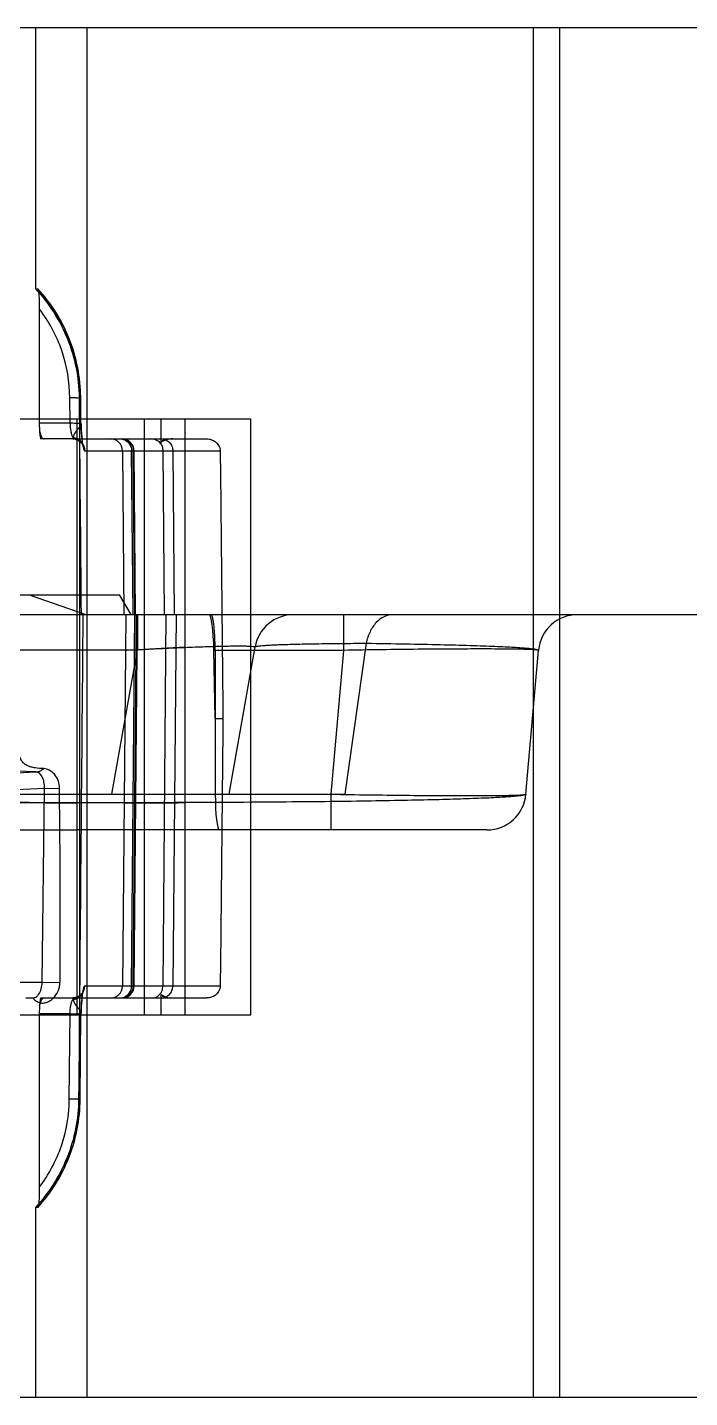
# Model space of a CAD drawing. Header units: millimetres. Extents: x 29875 to 31218, y -21313 to -20364.
# Drawn here: x 30530.17 to 30547.08, y -21063.23 to -21028.23 of the extents above; entities that cross this region are included whole.
import ezdxf

# ---------------------------------------------------------------- set-up
doc = ezdxf.new("R2010")
doc.units = ezdxf.units.MM
doc.header["$LTSCALE"] = 8
doc.layers.add('Cav-cor', color=30, linetype='Continuous')
doc.layers.add('WT', color=4, linetype='Continuous')

# ---------------------------------------------------------------- blocks, each defined once
blk = doc.blocks.new('20160903.150408')
at = {"layer": 'Cav-cor', "color": 241}
for p, q in [((-122.231, 43), (-42.863, 43)), ((-97.443, 43), (-97.443, 36.325)), ((-96.125, 8), (-96.125, 43)), ((-84.729, 8), (-84.729, 43)), ((-84.053, 8), (-84.053, 43)), ((-97.443, 36.325), (-97.384, 36.325)), ((-97.384, 36.325), (-97.38, 36.323)), ((-97.345, 35.809), (-97.345, 32.896)), ((-96.408, 33.542), (-96.565, 33.54)), ((-96.56, 32.896), (-96.565, 33.54)), ((-96.327, 33.544), (-96.288, 33.544)), ((-96.288, 33.544), (-96.285, 33.543)), ((-96.282, 32.892), (-96.288, 33.544)), ((-96.28, 32.893), (-96.285, 33.543)), ((-97.917, 32.998), (-97.345, 32.998)), ((-97.345, 32.998), (-91.94, 32.998)), ((-96.377, 32.464), (-96.377, 32.998)), ((-96.313, 31.914), (-96.313, 32.998)), ((-94.656, 17.78), (-94.656, 32.998)), ((-94.236, 32.401), (-94.236, 32.998)), ((-93.623, 17.78), (-93.623, 32.998)), ((-91.94, 17.78), (-91.94, 32.998)), ((-97.345, 32.896), (-96.56, 32.896)), ((-96.28, 32.893), (-96.282, 32.892)), ((-96.282, 32.892), (-96.279, 32.875)), ((-96.279, 32.875), (-96.28, 32.893)), ((-97.276, 32.487), (-97.304, 32.487)), ((-96.476, 32.487), (-97.276, 32.487)), ((-96.476, 32.487), (-93.07, 32.488)), ((-96.388, 32.47), (-96.317, 32.432)), ((-96.377, 18.231), (-96.377, 32.464)), ((-96.235, 32.339), (-96.23, 32.328)), ((-96.227, 32.323), (-96.227, 32.322)), ((-96.227, 32.322), (-96.219, 32.246)), ((-94.066, 32.487), (-94.063, 32.487)), ((-96.313, 18.782), (-96.313, 31.914)), ((-96.185, 32.185), (-94.19, 32.185)), ((-95.221, 32.185), (-95.184, 28)), ((-94.951, 28), (-94.987, 32.185)), ((-94.925, 32.185), (-94.987, 32.185)), ((-94.907, 28), (-94.944, 32.185)), ((-94.888, 28), (-94.925, 32.185)), ((-94.19, 32.185), (-94.154, 28)), ((-94.19, 32.185), (-93.933, 32.185)), ((-93.933, 32.185), (-93.898, 28)), ((-93.933, 32.185), (-92.725, 32.185)), ((-102.818, 28.51), (-95.294, 28.51)), ((-97.604, 28.51), (-96.155, 28)), ((-97.604, 28.51), (-96.405, 28.088)), ((-95, 28), (-95.294, 28.51)), ((-119.99, 28), (-96.279, 28)), ((-96.405, 28.088), (-96.376, 28.078)), ((-96.376, 28.078), (-96.169, 28.005)), ((-96.279, 28), (-62.85, 28)), ((-96.169, 28.005), (-96.155, 28)), ((-95.138, 28), (-95.221, 18.511)), ((-94.987, 18.511), (-94.904, 28)), ((-94.944, 18.511), (-94.86, 28)), ((-94.925, 18.511), (-94.841, 28)), ((-94.84, 28), (-94.84, 27.105)), ((-94.11, 28), (-94.19, 18.511)), ((-93.852, 28), (-93.933, 18.511)), ((-89.58, 28), (-89.58, 27.087)), ((-99.299, 27.105), (-94.84, 27.105)), ((-95.491, 23.41), (-94.84, 27.105)), ((-92.855, 25.348), (-92.887, 27.087)), ((-89.58, 27.087), (-92.887, 27.087)), ((-92.857, 27.087), (-92.852, 23.413)), ((-92.5, 23.41), (-91.836, 27.174)), ((-89.58, 27.087), (-89.901, 23.413)), ((-88.999, 27.269), (-89.543, 23.41)), ((-84.92, 23.413), (-84.599, 27.087)), ((-92.855, 25.348), (-92.656, 25.348)), ((-97.429, 23.982), (-100.131, 24.081)), ((-98.625, 23.926), (-97.429, 23.982)), ((-98.311, 23.515), (-97.213, 23.566)), ((-97.271, 18.612), (-97.213, 23.566)), ((-97.213, 23.566), (-96.825, 23.562)), ((-96.824, 22.5), (-96.825, 23.562)), ((-119.273, 23.41), (-89.543, 23.41)), ((-96.266, 23.195), (-96.369, 23.195)), ((-89.901, 23.413), (-89.901, 22.5)), ((-101.101, 22.5), (-96.377, 22.5)), ((-85.916, 22.5), (-96.377, 22.5)), ((-97.881, 18.612), (-97.271, 18.612)), ((-97.271, 18.612), (-96.818, 18.607)), ((-96.313, 17.78), (-96.313, 18.782)), ((-97.691, 18.208), (-97.492, 18.208)), ((-97.304, 18.209), (-97.276, 18.209)), ((-97.276, 18.208), (-96.475, 18.209)), ((-96.475, 18.209), (-93.07, 18.208)), ((-96.377, 17.78), (-96.377, 18.231)), ((-96.229, 18.368), (-96.227, 18.374)), ((-96.227, 18.374), (-96.219, 18.45)), ((-96.227, 18.373), (-96.226, 18.377)), ((-96.227, 18.373), (-96.227, 18.374)), ((-94.19, 18.511), (-96.185, 18.511)), ((-94.987, 18.511), (-94.925, 18.511)), ((-94.236, 17.78), (-94.236, 18.295)), ((-93.933, 18.511), (-94.19, 18.511)), ((-94.063, 18.209), (-94.066, 18.209)), ((-92.725, 18.511), (-93.933, 18.511)), ((-97.917, 17.78), (-97.345, 17.78)), ((-97.345, 17.8), (-97.345, 13.373)), ((-96.56, 17.8), (-97.345, 17.8)), ((-97.345, 17.78), (-91.94, 17.78)), ((-96.578, 15.626), (-96.56, 17.8)), ((-96.319, 17.803), (-96.344, 17.802)), ((-96.301, 15.622), (-96.282, 17.804)), ((-96.298, 15.623), (-96.28, 17.803)), ((-96.279, 17.821), (-96.282, 17.804)), ((-96.282, 17.804), (-96.28, 17.803)), ((-96.28, 17.803), (-96.279, 17.821)), ((-96.421, 15.624), (-96.578, 15.626)), ((-96.301, 15.622), (-96.34, 15.622)), ((-96.301, 15.622), (-96.298, 15.623)), ((-97.443, 12.855), (-97.443, 8)), ((-97.384, 12.855), (-97.443, 12.855)), ((-97.38, 12.857), (-97.384, 12.855)), ((-42.363, 8), (-122.231, 8))]:
    blk.add_line(p, q, dxfattribs=at)
for points in [[(-96.285, 33.543), (-96.318, 34.033), (-96.46, 34.705), (-96.71, 35.344), (-97.061, 35.932), (-97.38, 36.323)], [(-96.227, 32.322), (-96.23, 32.333), (-96.236, 32.367), (-96.244, 32.418), (-96.252, 32.484), (-96.26, 32.563), (-96.267, 32.655), (-96.273, 32.758), (-96.279, 32.875)], [(-96.489, 32.488), (-96.479, 32.488), (-96.388, 32.47)], [(-96.317, 32.432), (-96.314, 32.43), (-96.263, 32.381), (-96.235, 32.339)], [(-96.23, 32.328), (-96.227, 32.32), (-96.227, 32.323)], [(-97.511, 18.208), (-97.49, 18.205), (-97.485, 18.203)], [(-97.485, 18.203), (-97.486, 18.204), (-97.492, 18.208)], [(-96.317, 18.264), (-96.386, 18.226), (-96.478, 18.208), (-96.489, 18.208)], [(-96.226, 18.377), (-96.227, 18.376), (-96.234, 18.358), (-96.262, 18.316), (-96.312, 18.267), (-96.317, 18.264)], [(-96.279, 17.821), (-96.277, 17.865), (-96.27, 17.984), (-96.263, 18.094), (-96.254, 18.188), (-96.246, 18.266), (-96.237, 18.325), (-96.23, 18.363), (-96.229, 18.368)], [(-97.38, 12.857), (-97.074, 13.234), (-96.725, 13.818), (-96.475, 14.453), (-96.333, 15.121), (-96.298, 15.623)]]:
    blk.add_lwpolyline(points, dxfattribs=at)
for centre, radius, start, end in [((-96.652, 56.616), 23.076, 270.6063, 270.822), ((-97.276, 31.939), 0.549, 89.9837, 92.926), ((-96.476, 32.256), 0.258, 14.9164, 28.4225), ((-95.527, 32.182), 0.306, 0.5, 89.9999), ((-95.231, 32.182), 0.306, 0.5058, 90), ((-93.95, 31.961), 0.525, 119.1378, 122.9572), ((-93.943, 31.947), 0.541, 106.3766, 119.103), ((-90.852, 27), 1, 90.0015, 170.0003), ((-83.603, 27), 1, 89.9986, 174.9999), ((-89.914, -60.895), 88.137, 92.40971, 93.20345), ((-95.637, 767.999), 744.804, 269.694521, 269.943731), ((-95.631, 635.095), 611.901, 270.04296, 270.188082), ((-85.916, 23.5), 1, 270.0003, 355), ((1819.594, 23.658), 1916.419, 180.034619, 180.151005), ((-97.619, 18.486), 0.318, 320.8813, 324.2886), ((-97.277, 18.747), 0.539, 267.0597, 268.6033), ((-97.276, 18.767), 0.559, 268.6055, 270.0046), ((-97.357, 18.58), 0.527, 311.104, 314.5463), ((-96.476, 18.44), 0.258, 331.5784, 345.0851), ((-95.527, 18.514), 0.306, 270.0001, 359.5), ((-95.231, 18.514), 0.306, 270, 359.4942), ((-93.95, 18.735), 0.525, 237.0428, 240.8622), ((-93.943, 18.749), 0.541, 240.897, 257.3379), ((-93.939, 18.767), 0.559, 257.3737, 270.0015), ((-97.263, 18.36), 0.282, 255.8939, 267.2199), ((-96.103, 18.267), 0.392, 193.8287, 201.9839), ((-97.09, 77.769), 59.971, 270.50616, 270.71218), ((-96.667, -7.56), 23.185, 89.1793, 89.393)]:
    blk.add_arc(centre, radius, start, end, dxfattribs=at)
for centre, major_axis, ratio, start_param, end_param in [((-96.125, 74.938), (-4.968, 572.943), 0.000981, 1.6431, 1.652805), ((-94.037, 31.978), (0, 0.51), 0.699426, 0.117822, 0.591882), ((-95, 317.549), (-3.041, 350.641), 0.000981, 2.521511, 2.555899), ((-96.125, -24.242), (4.968, 572.943), 0.000981, 1.479495, 1.50117), ((-92.999, 27), (-0.009, 1), 0.113164, 4.798649, 6.282179), ((-95, -266.853), (3.041, 350.641), 0.000981, 0.585694, 0.620082), ((-92.739, 23.5), (0.009, 1), 0.113164, 1.65907, 3.142599), ((-94.037, 18.718), (0, 0.51), 0.699426, 2.549711, 3.023771)]:
    blk.add_ellipse(centre, major_axis=major_axis, ratio=ratio, start_param=start_param, end_param=end_param, dxfattribs=at)
for points, knots in [([(-97.443, 36.325), (-97.27, 36.14), (-96.957, 35.735), (-96.604, 35.051), (-96.382, 34.312), (-96.329, 33.8), (-96.327, 33.544)], [0, 0, 0, 0, 0.248394, 0.498609, 0.749262, 1, 1, 1, 1]), ([(-96.288, 33.544), (-96.292, 34.054), (-96.489, 35.075), (-97.042, 35.955), (-97.384, 36.325)], [0, 0, 0, 0, 0.503124, 1, 1, 1, 1]), ([(-97.38, 36.323), (-97.377, 36.32), (-97.373, 36.309), (-97.368, 36.289), (-97.364, 36.26), (-97.361, 36.239), (-97.36, 36.227)], [0, 0, 0, 0, 0.127593, 0.34289, 0.638308, 1, 1, 1, 1]), ([(-97.36, 36.227), (-97.359, 36.216), (-97.354, 36.165), (-97.351, 36.114), (-97.35, 36.075)], [0, 0, 0, 0, 0.22611, 1, 1, 1, 1]), ([(-97.35, 36.075), (-97.349, 36.053), (-97.346, 35.965), (-97.345, 35.876), (-97.345, 35.809)], [0, 0, 0, 0, 0.243221, 1, 1, 1, 1]), ([(-96.565, 33.54), (-96.569, 33.948), (-96.707, 34.762), (-97.098, 35.491), (-97.345, 35.809)], [0, 0, 0, 0, 0.502831, 1, 1, 1, 1]), ([(-96.285, 33.543), (-96.286, 33.543), (-96.29, 33.544), (-96.296, 33.543), (-96.307, 33.543), (-96.316, 33.543), (-96.321, 33.543)], [0, 0, 0, 0, 0.064948, 0.254297, 0.566606, 1, 1, 1, 1]), ([(-97.345, 32.896), (-97.345, 32.878), (-97.344, 32.81), (-97.342, 32.741), (-97.338, 32.691)], [0, 0, 0, 0, 0.261304, 1, 1, 1, 1]), ([(-97.338, 32.691), (-97.337, 32.666), (-97.333, 32.621), (-97.325, 32.561), (-97.317, 32.518), (-97.309, 32.495), (-97.304, 32.487)], [0, 0, 0, 0, 0.360488, 0.652876, 0.867418, 1, 1, 1, 1]), ([(-97.338, 32.691), (-97.331, 32.653), (-97.314, 32.589), (-97.284, 32.528), (-97.264, 32.509)], [0, 0, 0, 0, 0.584854, 1, 1, 1, 1]), ([(-96.56, 32.896), (-96.535, 32.896), (-96.455, 32.895), (-96.374, 32.894), (-96.319, 32.893)], [0, 0, 0, 0, 0.312558, 1, 1, 1, 1]), ([(-96.56, 32.896), (-96.56, 32.822), (-96.552, 32.716), (-96.52, 32.592), (-96.497, 32.542), (-96.484, 32.523)], [0, 0, 0, 0, 0.580894, 0.81852, 1, 1, 1, 1]), ([(-96.319, 32.788), (-96.335, 32.768), (-96.372, 32.727), (-96.438, 32.645), (-96.472, 32.571), (-96.484, 32.523)], [0, 0, 0, 0, 0.248695, 0.528405, 1, 1, 1, 1]), ([(-96.319, 32.893), (-96.313, 32.893), (-96.304, 32.893), (-96.292, 32.893), (-96.286, 32.893), (-96.283, 32.893), (-96.281, 32.892), (-96.28, 32.893), (-96.28, 32.893)], [0, 0, 0, 0, 0.4333, 0.746647, 0.85718, 0.936402, 0.984002, 1, 1, 1, 1]), ([(-96.279, 32.875), (-96.279, 32.87), (-96.281, 32.846), (-96.293, 32.824), (-96.303, 32.809)], [0, 0, 0, 0, 0.22297, 1, 1, 1, 1]), ([(-96.282, 32.892), (-96.279, 32.827), (-96.273, 32.7), (-96.26, 32.522), (-96.244, 32.371), (-96.229, 32.283), (-96.219, 32.246)], [0, 0, 0, 0, 0.303156, 0.586077, 0.825743, 1, 1, 1, 1]), ([(-97.264, 32.509), (-97.261, 32.505), (-97.249, 32.495), (-97.233, 32.488), (-97.222, 32.488)], [0, 0, 0, 0, 0.287401, 1, 1, 1, 1]), ([(-96.484, 32.523), (-96.484, 32.518), (-96.485, 32.509), (-96.486, 32.498), (-96.487, 32.492), (-96.488, 32.488), (-96.489, 32.488)], [0, 0, 0, 0, 0.428849, 0.737937, 0.926446, 1, 1, 1, 1]), ([(-96.489, 32.488), (-96.45, 32.488), (-96.37, 32.472), (-96.269, 32.405), (-96.202, 32.304), (-96.185, 32.224), (-96.185, 32.185)], [0, 0, 0, 0, 0.249269, 0.498964, 0.749266, 1, 1, 1, 1]), ([(-96.484, 32.523), (-96.468, 32.522), (-96.407, 32.513), (-96.348, 32.485), (-96.312, 32.455)], [0, 0, 0, 0, 0.255266, 1, 1, 1, 1]), ([(-96.219, 32.246), (-96.215, 32.23), (-96.209, 32.21), (-96.193, 32.185), (-96.185, 32.185)], [0, 0, 0, 0, 0.679238, 1, 1, 1, 1]), ([(-95.248, 32.488), (-95.209, 32.488), (-95.129, 32.472), (-95.029, 32.405), (-94.961, 32.304), (-94.944, 32.224), (-94.944, 32.185)], [0, 0, 0, 0, 0.249269, 0.498964, 0.749266, 1, 1, 1, 1]), ([(-95.173, 32.465), (-95.119, 32.442), (-95.023, 32.363), (-94.988, 32.243), (-94.987, 32.185)], [0, 0, 0, 0, 0.497289, 1, 1, 1, 1]), ([(-94.468, 32.488), (-94.432, 32.488), (-94.358, 32.472), (-94.266, 32.403), (-94.204, 32.303), (-94.19, 32.224), (-94.19, 32.185)], [0, 0, 0, 0, 0.239065, 0.484649, 0.739206, 1, 1, 1, 1]), ([(-94.237, 32.488), (-94.198, 32.488), (-94.118, 32.472), (-94.018, 32.405), (-93.95, 32.304), (-93.934, 32.224), (-93.933, 32.185)], [0, 0, 0, 0, 0.249269, 0.498964, 0.749266, 1, 1, 1, 1]), ([(-93.939, 32.488), (-93.952, 32.488), (-94.005, 32.486), (-94.057, 32.477), (-94.095, 32.466)], [0, 0, 0, 0, 0.247799, 1, 1, 1, 1]), ([(-94.063, 32.487), (-94.063, 32.487), (-94.065, 32.487), (-94.067, 32.486), (-94.073, 32.486), (-94.077, 32.485), (-94.079, 32.484)], [0, 0, 0, 0, 0.064977, 0.253444, 0.565417, 1, 1, 1, 1]), ([(-93.07, 32.488), (-93.031, 32.488), (-92.953, 32.476), (-92.844, 32.421), (-92.753, 32.324), (-92.726, 32.233), (-92.725, 32.185)], [0, 0, 0, 0, 0.232021, 0.464537, 0.713414, 1, 1, 1, 1]), ([(-92.857, 27.087), (-92.857, 27.206), (-92.86, 27.377), (-92.873, 27.594), (-92.885, 27.73), (-92.9, 27.841), (-92.915, 27.915), (-92.929, 27.96), (-92.94, 27.984), (-92.952, 28), (-92.961, 28)], [0, 0, 0, 0, 0.382788, 0.552854, 0.70088, 0.822072, 0.912797, 0.946057, 0.971224, 1, 1, 1, 1]), ([(-88.313, 28), (-88.39, 28), (-88.554, 27.96), (-88.761, 27.799), (-88.917, 27.56), (-88.978, 27.37), (-88.999, 27.269)], [0, 0, 0, 0, 0.216147, 0.451222, 0.713645, 1, 1, 1, 1]), ([(-94.84, 27.105), (-94.645, 27.115), (-94.263, 27.136), (-93.708, 27.161), (-93.194, 27.181), (-92.801, 27.193), (-92.522, 27.199), (-92.346, 27.201), (-92.195, 27.201), (-92.069, 27.2), (-91.97, 27.196), (-91.9, 27.192), (-91.859, 27.185), (-91.841, 27.18), (-91.836, 27.175), (-91.836, 27.174)], [0, 0, 0, 0, 0.193978, 0.381181, 0.554451, 0.706774, 0.773047, 0.831773, 0.882332, 0.924218, 0.957035, 0.980516, 0.994579, 0.998189, 1, 1, 1, 1]), ([(-91.836, 27.174), (-91.836, 27.176), (-91.832, 27.18), (-91.815, 27.187), (-91.78, 27.194), (-91.722, 27.203), (-91.641, 27.211), (-91.537, 27.218), (-91.411, 27.225), (-91.263, 27.232), (-91.022, 27.241), (-90.667, 27.251), (-90.18, 27.259), (-89.615, 27.265), (-89.212, 27.268), (-88.999, 27.269)], [0, 0, 0, 0, 0.002138, 0.005824, 0.018784, 0.039537, 0.06818, 0.104709, 0.149088, 0.201266, 0.261147, 0.403579, 0.575239, 0.77466, 1, 1, 1, 1]), ([(-84.599, 27.087), (-84.598, 27.089), (-84.609, 27.093), (-84.625, 27.096), (-84.656, 27.1), (-84.696, 27.103), (-84.749, 27.106), (-84.814, 27.109), (-84.89, 27.111), (-85.014, 27.115), (-85.196, 27.118), (-85.446, 27.121), (-85.736, 27.122), (-86.064, 27.123), (-86.425, 27.122), (-86.965, 27.12), (-87.695, 27.114), (-88.619, 27.103), (-89.255, 27.093), (-89.58, 27.087)], [0, 0, 0, 0, 0.001394, 0.004992, 0.010934, 0.019236, 0.029891, 0.042876, 0.058166, 0.075731, 0.117515, 0.167844, 0.22624, 0.292144, 0.36491, 0.443832, 0.616979, 0.804789, 1, 1, 1, 1]), ([(-88.999, 27.269), (-88.662, 27.264), (-88.03, 27.254), (-87.144, 27.236), (-86.484, 27.219), (-86.022, 27.204), (-85.726, 27.193), (-85.464, 27.181), (-85.237, 27.169), (-85.044, 27.156), (-84.887, 27.144), (-84.765, 27.131), (-84.678, 27.118), (-84.627, 27.106), (-84.604, 27.097), (-84.598, 27.09), (-84.599, 27.087)], [0, 0, 0, 0, 0.228731, 0.430091, 0.60241, 0.677308, 0.744536, 0.803988, 0.855599, 0.899311, 0.935089, 0.962927, 0.982839, 0.99493, 0.998189, 1, 1, 1, 1]), ([(-97.23, 24.066), (-97.305, 24.068), (-97.413, 24.076), (-97.551, 24.105), (-97.643, 24.136), (-97.727, 24.184), (-97.838, 24.294), (-97.87, 24.426), (-97.87, 24.517)], [0, 0, 0, 0, 0.252749, 0.367392, 0.475563, 0.580726, 0.691179, 1, 1, 1, 1]), ([(-97.429, 23.982), (-97.393, 23.984), (-97.321, 24.001), (-97.259, 24.042), (-97.23, 24.066)], [0, 0, 0, 0, 0.483729, 1, 1, 1, 1]), ([(-97.213, 23.566), (-97.211, 23.619), (-97.218, 23.72), (-97.26, 23.853), (-97.33, 23.95), (-97.398, 23.981), (-97.429, 23.982)], [0, 0, 0, 0, 0.314004, 0.591416, 0.816505, 1, 1, 1, 1]), ([(-96.825, 23.562), (-96.825, 23.629), (-96.85, 23.76), (-96.946, 23.922), (-97.077, 24.033), (-97.181, 24.065), (-97.23, 24.066)], [0, 0, 0, 0, 0.285646, 0.552931, 0.791474, 1, 1, 1, 1]), ([(-84.92, 23.413), (-84.92, 23.41), (-84.927, 23.404), (-84.95, 23.394), (-85, 23.383), (-85.085, 23.37), (-85.203, 23.358), (-85.355, 23.345), (-85.54, 23.333), (-85.757, 23.321), (-86.008, 23.31), (-86.29, 23.299), (-86.73, 23.284), (-87.356, 23.267), (-88.197, 23.249), (-89.15, 23.233), (-90.209, 23.22), (-91.363, 23.21), (-92.602, 23.202), (-94.387, 23.195), (-96.731, 23.193), (-98.636, 23.2), (-99.608, 23.205)], [0, 0, 0, 0, 0.000569, 0.001576, 0.005188, 0.011026, 0.019119, 0.029466, 0.042062, 0.056895, 0.073945, 0.093189, 0.114598, 0.163763, 0.221095, 0.286145, 0.358371, 0.437133, 0.521687, 0.611207, 0.801449, 1, 1, 1, 1]), ([(-95.173, 23.195), (-95.263, 23.195), (-95.628, 23.194), (-95.992, 23.194), (-96.266, 23.195)], [0, 0, 0, 0, 0.247863, 1, 1, 1, 1]), ([(-89.901, 23.413), (-89.577, 23.407), (-88.942, 23.397), (-88.02, 23.386), (-87.291, 23.38), (-86.752, 23.378), (-86.391, 23.377), (-86.064, 23.378), (-85.774, 23.379), (-85.523, 23.382), (-85.341, 23.385), (-85.216, 23.389), (-85.139, 23.391), (-85.074, 23.394), (-85.02, 23.397), (-84.979, 23.401), (-84.948, 23.404), (-84.932, 23.407), (-84.92, 23.41), (-84.92, 23.413)], [0, 0, 0, 0, 0.194946, 0.382404, 0.555184, 0.633958, 0.706628, 0.772483, 0.830902, 0.881312, 0.923251, 0.940911, 0.956312, 0.969423, 0.98021, 0.98865, 0.994737, 0.998482, 1, 1, 1, 1]), ([(-97.361, 18.3), (-97.331, 18.341), (-97.287, 18.444), (-97.272, 18.554), (-97.271, 18.612)], [0, 0, 0, 0, 0.465003, 1, 1, 1, 1]), ([(-96.987, 18.204), (-96.936, 18.254), (-96.85, 18.38), (-96.818, 18.53), (-96.818, 18.607)], [0, 0, 0, 0, 0.479803, 1, 1, 1, 1]), ([(-97.511, 18.208), (-97.494, 18.208), (-97.457, 18.215), (-97.425, 18.235), (-97.41, 18.247)], [0, 0, 0, 0, 0.476842, 1, 1, 1, 1]), ([(-97.506, 18.208), (-97.499, 18.198), (-97.469, 18.163), (-97.433, 18.132), (-97.403, 18.115)], [0, 0, 0, 0, 0.261939, 1, 1, 1, 1]), ([(-97.41, 18.247), (-97.406, 18.25), (-97.393, 18.262), (-97.381, 18.275), (-97.373, 18.285)], [0, 0, 0, 0, 0.239836, 1, 1, 1, 1]), ([(-97.304, 18.209), (-97.309, 18.201), (-97.317, 18.177), (-97.322, 18.153), (-97.324, 18.138)], [0, 0, 0, 0, 0.381113, 1, 1, 1, 1]), ([(-97.264, 18.187), (-97.261, 18.191), (-97.249, 18.201), (-97.233, 18.208), (-97.222, 18.208)], [0, 0, 0, 0, 0.287401, 1, 1, 1, 1]), ([(-96.489, 18.208), (-96.45, 18.208), (-96.37, 18.224), (-96.269, 18.291), (-96.202, 18.392), (-96.185, 18.472), (-96.185, 18.511)], [0, 0, 0, 0, 0.249269, 0.498964, 0.749266, 1, 1, 1, 1]), ([(-96.489, 18.208), (-96.488, 18.208), (-96.487, 18.204), (-96.486, 18.198), (-96.485, 18.187), (-96.484, 18.178), (-96.484, 18.173)], [0, 0, 0, 0, 0.07355, 0.262061, 0.571149, 1, 1, 1, 1]), ([(-96.484, 18.173), (-96.468, 18.174), (-96.407, 18.183), (-96.348, 18.211), (-96.312, 18.241)], [0, 0, 0, 0, 0.255267, 1, 1, 1, 1]), ([(-96.219, 18.45), (-96.229, 18.413), (-96.244, 18.325), (-96.26, 18.174), (-96.273, 17.996), (-96.279, 17.869), (-96.282, 17.804)], [0, 0, 0, 0, 0.174262, 0.413929, 0.696849, 1, 1, 1, 1]), ([(-96.185, 18.511), (-96.193, 18.511), (-96.209, 18.486), (-96.215, 18.466), (-96.219, 18.45)], [0, 0, 0, 0, 0.320763, 1, 1, 1, 1]), ([(-95.248, 18.208), (-95.209, 18.208), (-95.129, 18.224), (-95.029, 18.291), (-94.961, 18.392), (-94.944, 18.472), (-94.944, 18.511)], [0, 0, 0, 0, 0.249269, 0.498964, 0.749266, 1, 1, 1, 1]), ([(-95.173, 18.231), (-95.119, 18.254), (-95.023, 18.333), (-94.988, 18.453), (-94.987, 18.511)], [0, 0, 0, 0, 0.497288, 1, 1, 1, 1]), ([(-94.468, 18.208), (-94.432, 18.208), (-94.358, 18.224), (-94.266, 18.293), (-94.204, 18.393), (-94.19, 18.472), (-94.19, 18.511)], [0, 0, 0, 0, 0.239065, 0.48465, 0.739206, 1, 1, 1, 1]), ([(-94.237, 18.208), (-94.198, 18.208), (-94.118, 18.224), (-94.018, 18.291), (-93.95, 18.392), (-93.934, 18.472), (-93.933, 18.511)], [0, 0, 0, 0, 0.249269, 0.498964, 0.749266, 1, 1, 1, 1]), ([(-94.079, 18.212), (-94.077, 18.211), (-94.073, 18.21), (-94.067, 18.21), (-94.065, 18.209), (-94.063, 18.209), (-94.063, 18.209)], [0, 0, 0, 0, 0.434583, 0.746557, 0.935023, 1, 1, 1, 1]), ([(-92.725, 18.511), (-92.726, 18.463), (-92.753, 18.372), (-92.844, 18.275), (-92.953, 18.22), (-93.031, 18.208), (-93.07, 18.208)], [0, 0, 0, 0, 0.286596, 0.53547, 0.767983, 1, 1, 1, 1]), ([(-97.338, 18.005), (-97.339, 17.989), (-97.343, 17.921), (-97.345, 17.852), (-97.345, 17.8)], [0, 0, 0, 0, 0.233753, 1, 1, 1, 1]), ([(-97.338, 18.005), (-97.331, 18.043), (-97.314, 18.107), (-97.284, 18.168), (-97.264, 18.187)], [0, 0, 0, 0, 0.584854, 1, 1, 1, 1]), ([(-97.324, 18.138), (-97.326, 18.129), (-97.332, 18.085), (-97.336, 18.04), (-97.338, 18.005)], [0, 0, 0, 0, 0.210524, 1, 1, 1, 1]), ([(-97.277, 18.078), (-97.266, 18.078), (-97.219, 18.078), (-97.173, 18.089), (-97.141, 18.102)], [0, 0, 0, 0, 0.241657, 1, 1, 1, 1]), ([(-97.141, 18.102), (-97.129, 18.107), (-97.083, 18.128), (-97.04, 18.157), (-97.01, 18.183)], [0, 0, 0, 0, 0.238901, 1, 1, 1, 1]), ([(-96.56, 17.8), (-96.56, 17.874), (-96.552, 17.98), (-96.52, 18.104), (-96.497, 18.154), (-96.484, 18.173)], [0, 0, 0, 0, 0.580894, 0.818519, 1, 1, 1, 1]), ([(-96.467, 18.12), (-96.45, 18.079), (-96.405, 18.003), (-96.345, 17.941), (-96.319, 17.908)], [0, 0, 0, 0, 0.509723, 1, 1, 1, 1]), ([(-96.319, 17.908), (-96.313, 17.9), (-96.293, 17.875), (-96.278, 17.843), (-96.279, 17.821)], [0, 0, 0, 0, 0.30033, 1, 1, 1, 1]), ([(-96.28, 17.803), (-96.28, 17.803), (-96.281, 17.804), (-96.283, 17.803), (-96.286, 17.803), (-96.292, 17.803), (-96.304, 17.803), (-96.313, 17.803), (-96.319, 17.803)], [0, 0, 0, 0, 0.015998, 0.063591, 0.142808, 0.253341, 0.566695, 1, 1, 1, 1]), ([(-96.34, 15.622), (-96.343, 15.368), (-96.395, 14.859), (-96.614, 14.124), (-96.962, 13.444), (-97.272, 13.04), (-97.443, 12.855)], [0, 0, 0, 0, 0.250738, 0.501388, 0.751597, 1, 1, 1, 1]), ([(-97.384, 12.855), (-97.046, 13.224), (-96.499, 14.101), (-96.305, 15.116), (-96.301, 15.622)], [0, 0, 0, 0, 0.496908, 1, 1, 1, 1]), ([(-97.345, 13.373), (-97.102, 13.691), (-96.717, 14.414), (-96.582, 15.222), (-96.578, 15.626)], [0, 0, 0, 0, 0.497211, 1, 1, 1, 1]), ([(-96.298, 15.623), (-96.299, 15.623), (-96.301, 15.622), (-96.304, 15.623), (-96.31, 15.623), (-96.32, 15.623), (-96.329, 15.623), (-96.335, 15.623)], [0, 0, 0, 0, 0.064956, 0.144174, 0.254317, 0.566634, 1, 1, 1, 1]), ([(-97.345, 13.373), (-97.345, 13.351), (-97.345, 13.262), (-97.347, 13.173), (-97.35, 13.107)], [0, 0, 0, 0, 0.254179, 1, 1, 1, 1]), ([(-97.36, 12.954), (-97.361, 12.942), (-97.364, 12.92), (-97.368, 12.892), (-97.373, 12.871), (-97.377, 12.86), (-97.38, 12.857)], [0, 0, 0, 0, 0.361282, 0.656739, 0.872278, 1, 1, 1, 1]), ([(-97.35, 13.107), (-97.35, 13.093), (-97.352, 13.042), (-97.356, 12.991), (-97.36, 12.954)], [0, 0, 0, 0, 0.269719, 1, 1, 1, 1])]:
    blk.add_open_spline(points, degree=3, knots=knots, dxfattribs=at)
for points in [[(-96.303, 32.809), (-96.308, 32.802), (-96.313, 32.795), (-96.319, 32.788)], [(-96.312, 32.455), (-96.287, 32.434), (-96.265, 32.408), (-96.25, 32.379)], [(-95.287, 32.488), (-95.248, 32.488), (-95.209, 32.48), (-95.173, 32.465)], [(-96.312, 18.241), (-96.287, 18.262), (-96.265, 18.288), (-96.25, 18.317)], [(-95.287, 18.208), (-95.248, 18.208), (-95.209, 18.216), (-95.173, 18.231)], [(-97.403, 18.115), (-97.381, 18.102), (-97.357, 18.093), (-97.332, 18.086)]]:
    blk.add_open_spline(points, degree=3, dxfattribs=at)

msp = doc.modelspace()

# ---------------------------------------------------------------- linework, layer by layer
at = {"layer": 'Cav-cor', "color": 241}
msp.add_line((30477.82, -21043.233), (30627.82, -21043.233), dxfattribs=at)

# ---------------------------------------------------------------- block references
at = {"layer": 'WT'}
msp.add_blockref('20160903.150408', (30627.82, -21071.233), dxfattribs=at)

doc.saveas('drawing.dxf')
